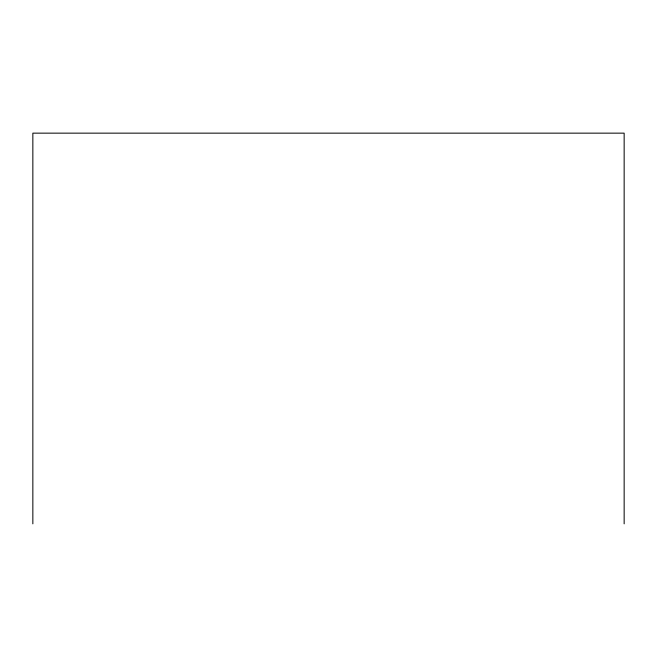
<?xml version="1.0" encoding="UTF-8"?>
<svg xmlns="http://www.w3.org/2000/svg" width="657" height="657" viewBox="0 0 657 657"><rect width="100%" height="100%" fill="white"/><g stroke="black" fill="none" stroke-linecap="round" stroke-linejoin="round"><path stroke-width="0.99" d="M624.15 523.851L624.15 133.149L32.85 133.149L32.85 523.851"/></g></svg>
